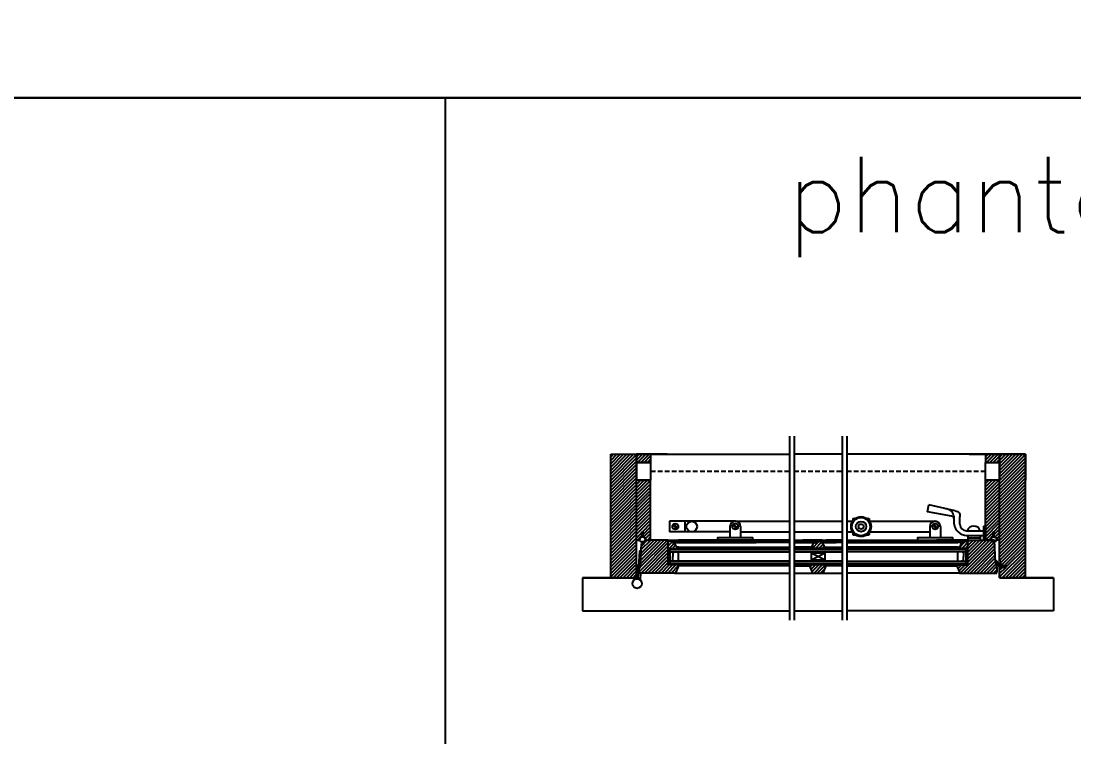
# Model space of a CAD drawing. Header units: inches. Extents: x 1985 to 11287, y 379 to 3234.
# Drawn here: x 8958.5 to 9014.5, y 1388.2 to 1426.2 of the extents above; entities that cross this region are included whole.
import ezdxf

# ---------------------------------------------------------------- set-up
doc = ezdxf.new("R2010")
doc.units = ezdxf.units.IN
doc.header["$MEASUREMENT"] = 0
doc.linetypes.add('HIDDEN', pattern=[0.375, 0.25, -0.125])
for name, color, linetype in [('detail 99', 30, 'CONTINUOUS'), ('glass 99', 6, 'CONTINUOUS'), ('glazing tape 99', 7, 'CONTINUOUS'), ('hardware', 92, 'CONTINUOUS'), ('hardware 99', 94, 'CONTINUOUS'), ('hatch 99', 1, 'CONTINUOUS'), ('screen', 4, 'HIDDEN'), ('separation 99', 3, 'CONTINUOUS'), ('weatherstripping 99', 5, 'CONTINUOUS'), ('wood detail', 7, 'CONTINUOUS'), ('wood detail 99', 7, 'CONTINUOUS')]:
    doc.layers.add(name, color=color, linetype=linetype)
doc.styles.get("Standard").update_dxf_attribs({"font": 'txt.shx', "width": 0.8})
pattern_1 = [(45, (8612.51367, 1882.37016), (-0.088388348, 0.088388348), [])]

msp = doc.modelspace()

# ---------------------------------------------------------------- hatches: boundary and pattern name
at = {"layer": 'glazing tape 99'}
h = msp.add_hatch(color=256, dxfattribs=at)
h.paths.add_polyline_path([(8993.421627, 1398.171987), (8992.921627, 1398.171987), (8992.921627, 1398.109487), (8992.979663, 1398.109487), (8993.421627, 1398.109487)])
h.paths.add_polyline_path([(8993.448427, 1397.359487), (8992.979663, 1397.359487), (8992.948427, 1397.359487), (8992.948427, 1397.296987), (8993.448427, 1397.296987)])
h = msp.add_hatch(color=256, dxfattribs=at)
h.paths.add_polyline_path([(9001.28644, 1398.171987), (9000.41144, 1398.171987), (9000.41144, 1398.109487), (9001.28644, 1398.109487)])
h.paths.add_polyline_path([(9001.28644, 1397.359487), (9000.41144, 1397.359487), (9000.41144, 1397.296987), (9001.28644, 1397.296987)])
h = msp.add_hatch(color=256, dxfattribs=at)
h.paths.add_polyline_path([(9008.776254, 1398.171987), (9008.276254, 1398.171987), (9008.276254, 1398.109487), (9008.718218, 1398.109487), (9008.776254, 1398.109487)])
h.paths.add_polyline_path([(9008.749454, 1397.359487), (9008.718218, 1397.359487), (9008.249454, 1397.359487), (9008.249454, 1397.296987), (9008.749454, 1397.296987)])
at = {"layer": 'hatch 99'}
h = msp.add_hatch(dxfattribs=at)
h.set_pattern_fill('ANSI31', color=256, style=0)
h.set_pattern_definition(pattern_1)
h.paths.add_polyline_path([(8991.197127, 1403.171987), (8989.822127, 1403.171987), (8989.822127, 1396.609487), (8991.197127, 1396.609487)])
h.paths.add_polyline_path([(8991.947127, 1401.796987), (8991.197127, 1401.796987), (8991.197127, 1398.609487), (8991.322127, 1398.609487, -0.365977382), (8991.478377, 1398.794364), (8991.478377, 1399.046987), (8991.540877, 1399.046987), (8991.540877, 1398.794364, -0.365977382), (8991.697127, 1398.609487), (8991.947127, 1398.609487)])
h.paths.add_polyline_path([(8992.885913, 1398.609487), (8991.947127, 1398.609487), (8991.850136, 1398.609487, 0.223314616), (8991.465137, 1398.428509), (8991.406178, 1397.303512, -0.35110554), (8991.426062, 1397.301314), (8991.438028, 1397.289348, -0.35180203), (8991.440204, 1397.269431), (8991.322368, 1397.084663, 0.033177957), (8991.323746, 1397.039291, 0.035496617), (8991.340813, 1396.859487), (8993.287713, 1396.859487), (8993.448427, 1397.234487), (8993.448427, 1397.296987), (8992.885913, 1397.296987)])
h.paths.add_polyline_path([(8993.109127, 1398.484487), (8993.109127, 1398.546987), (8992.885913, 1398.546987), (8992.885913, 1398.171987), (8993.421627, 1398.171987), (8993.421627, 1398.234487, -0.375199902), (8993.265377, 1398.359487, 0.375199902)], flags=17)
h = msp.add_hatch(dxfattribs=at)
h.set_pattern_fill('ANSI31', color=256, style=0)
h.set_pattern_definition([(45, (-81.48076, 6.53405), (-0.0883883476, 0.0883883476), [])])
h.paths.add_polyline_path([(9010.500754, 1403.171987), (9009.750754, 1403.171987), (9009.750754, 1402.734487), (9010.500754, 1402.734487)])
h.paths.add_polyline_path([(9010.500754, 1401.796987), (9009.750754, 1401.796987), (9009.750754, 1398.609487), (9010.000754, 1398.609487, -0.365977382), (9010.157004, 1398.794364), (9010.157004, 1399.046987), (9010.219504, 1399.046987), (9010.219504, 1398.794364, -0.365977382), (9010.375754, 1398.609487), (9010.500754, 1398.609487)])
h.paths.add_polyline_path([(8991.197127, 1403.171987), (8991.197127, 1402.734487), (8991.947127, 1402.734487), (8991.947127, 1403.171987)])
h = msp.add_hatch(dxfattribs=at)
h.set_pattern_fill('ANSI31', color=256, style=0)
h.set_pattern_definition(pattern_1)
h.paths.add_polyline_path([(9011.875754, 1403.171987), (9010.500754, 1403.171987), (9010.500754, 1397.491987), (9010.563254, 1397.491987), (9010.563254, 1397.241987), (9010.875754, 1397.241987), (9010.875754, 1397.171987), (9010.500754, 1397.171987), (9010.500754, 1396.609487), (9011.875754, 1396.609487)])
h = msp.add_hatch(dxfattribs=at)
h.set_pattern_fill('ANSI31', color=256, style=0)
h.set_pattern_definition(pattern_1)
h.paths.add_polyline_path([(9001.13019, 1398.359487, 0.350781059), (9000.987062, 1398.484487), (9000.97394, 1398.484487), (9000.97394, 1398.546987), (9000.72394, 1398.546987), (9000.72394, 1398.484487), (9000.710818, 1398.484487, 0.350781059), (9000.56769, 1398.359487, -0.375199902), (9000.41144, 1398.234487), (9000.41144, 1398.171987), (9000.53644, 1398.171987), (9001.28644, 1398.171987), (9001.28644, 1398.234487, -0.375199902)])
h.paths.add_polyline_path([(9001.28644, 1397.234487), (9001.28644, 1397.296987), (9000.41144, 1397.296987), (9000.41144, 1397.234487), (9000.572155, 1396.859487), (9001.125726, 1396.859487)])
h = msp.add_hatch(dxfattribs=at)
h.set_pattern_fill('ANSI31', color=256, style=0)
h.set_pattern_definition(pattern_1)
h.paths.add_polyline_path([(9008.811968, 1398.546987), (9008.588754, 1398.546987), (9008.588754, 1398.484487), (9008.575632, 1398.484487, 0.350781059), (9008.432504, 1398.359487, -0.350781059), (9008.289376, 1398.234487), (9008.276254, 1398.234487), (9008.276254, 1398.171987), (9008.811968, 1398.171987)], flags=17)
h.paths.add_polyline_path([(9010.223154, 1398.609487), (9009.750754, 1398.609487), (9008.811968, 1398.609487), (9008.811968, 1397.296987), (9008.249454, 1397.296987), (9008.249454, 1397.234487), (9008.410168, 1396.859487), (9008.490525, 1396.859487), (9010.357068, 1396.859487, 0.035496617), (9010.374134, 1397.039291, 0.147501808), (9010.284709, 1397.434957)])
at = {"layer": 'weatherstripping 99'}
h = msp.add_hatch(dxfattribs=at)
h.set_pattern_fill('HONEY', color=256, scale=0.25, style=0)
h.set_pattern_definition([(7e-15, (8589.786304, 1137.690642), (0.046875, 0.0270632938), [0.03125, -0.0625]), (120, (8589.786304, 1137.690642), (-0.0468749999, 0.027063294), [0.03125, -0.0625]), (60, (8589.786304, 1137.690642), (1e-10, 0.0541265877), [-0.0625, 0.03125])])
h.paths.add_polyline_path([(9010.557029, 1397.33279, -0.232445164), (9010.563254, 1397.320123), (9010.563254, 1397.250487, 0.414213562), (9010.579254, 1397.234487), (9010.696254, 1397.234487), (9010.769297, 1397.265987), (9010.810376, 1397.207112, -0.153488459), (9010.813254, 1397.197956), (9010.813254, 1397.187987, -0.414213562), (9010.797254, 1397.171987), (9010.509527, 1397.171987, -0.256161577), (9010.496037, 1397.179383), (9010.320162, 1397.455154, -0.35180203), (9010.322339, 1397.475071), (9010.334304, 1397.487037, -0.377155593), (9010.355393, 1397.48839)])
h = msp.add_hatch(dxfattribs=at)
h.set_pattern_fill('HONEY', color=256, scale=0.25, style=0)
h.set_pattern_definition([(0, (8673.345196, 1730.256708), (0.046875, 0.0270632937), [0.03125, -0.0625]), (120, (8673.345196, 1730.256708), (-0.0468749999, 0.027063294), [0.03125, -0.0625]), (60, (8673.345196, 1730.256708), (1e-10, 0.0541265877), [-0.0625, 0.03125])])
h.paths.add_polyline_path([(8991.440204, 1397.269431, 0.35180203), (8991.438028, 1397.289348), (8991.426062, 1397.301314, 0.377155593), (8991.404973, 1397.302667), (8991.241014, 1397.176142, -0.622790253), (8991.228127, 1397.182475), (8991.228127, 1397.298, 0.414213562), (8991.220127, 1397.306), (8991.205127, 1397.306, 0.414213562), (8991.197127, 1397.298), (8991.197127, 1396.994263, 0.414213562), (8991.205127, 1396.986263), (8991.25084, 1396.986263, 0.256161577), (8991.26433, 1396.99366)])

# ---------------------------------------------------------------- linework, layer by layer
at = {"layer": 'glass 99', "color": 6}
for p, q in [((8992.979663, 1398.109487), (8999.322084, 1398.109487)), ((8992.979663, 1397.359487), (8992.979663, 1398.109487)), ((8992.979663, 1397.984487), (8999.322084, 1397.984487)), ((8993.121532, 1397.954495), (8993.229315, 1397.984487)), ((8993.121532, 1397.954495), (8993.121532, 1397.734487)), ((8993.421627, 1397.484487), (8993.421627, 1397.984487)), ((8999.572084, 1398.109487), (9002.125797, 1398.109487)), ((8999.572084, 1397.984487), (9002.125797, 1397.984487)), ((9008.718218, 1398.109487), (9002.375797, 1398.109487)), ((9008.718218, 1397.984487), (9002.375797, 1397.984487)), ((9008.276254, 1397.484487), (9008.276254, 1397.984487)), ((9008.576348, 1397.954495), (9008.468566, 1397.984487)), ((9008.576348, 1397.954495), (9008.576348, 1397.734487)), ((9008.718218, 1397.359487), (9008.718218, 1398.109487)), ((8999.322084, 1397.484487), (8992.979663, 1397.484487)), ((8993.121532, 1397.514478), (8993.121532, 1397.734487)), ((8993.121532, 1397.514478), (8993.229315, 1397.484487)), ((9002.125797, 1397.484487), (8999.572084, 1397.484487)), ((9001.22394, 1397.921987), (9000.47394, 1397.546987)), ((9001.22394, 1397.546987), (9000.47394, 1397.921987)), ((9001.22394, 1397.921987), (9000.47394, 1397.921987)), ((9000.47394, 1397.921987), (9000.47394, 1397.546987)), ((9001.22394, 1397.546987), (9000.47394, 1397.546987)), ((9001.22394, 1397.546987), (9001.22394, 1397.921987)), ((9002.375797, 1397.484487), (9008.718218, 1397.484487)), ((9008.576348, 1397.514478), (9008.468566, 1397.484487)), ((9008.576348, 1397.514478), (9008.576348, 1397.734487)), ((8999.322084, 1397.359487), (8992.979663, 1397.359487)), ((9002.125797, 1397.359487), (8999.572084, 1397.359487)), ((9002.375797, 1397.359487), (9008.718218, 1397.359487))]:
    msp.add_line(p, q, dxfattribs=at)
at = {"layer": 'hardware'}
for p, q in [((8991.197127, 1402.734487), (8991.947127, 1402.734487)), ((8991.197127, 1401.796987), (8991.197127, 1402.734487)), ((8991.947127, 1402.734487), (8991.947127, 1401.796987)), ((9009.750754, 1402.734487), (9010.500754, 1402.734487)), ((9009.750754, 1401.796987), (9009.750754, 1402.734487)), ((9010.500754, 1402.734487), (9010.500754, 1401.796987)), ((8991.947127, 1401.796987), (8991.197127, 1401.796987)), ((9010.500754, 1401.796987), (9009.750754, 1401.796987))]:
    msp.add_line(p, q, dxfattribs=at)
at = {"layer": 'hardware 99', "color": 94}
for p, q in [((9006.670163, 1400.109487), (9006.737769, 1400.478342)), ((9008.146825, 1400.160508), (9006.737769, 1400.478342)), ((9002.697127, 1399.765737), (9002.833263, 1399.765737)), ((9002.697127, 1399.765737), (9002.697127, 1399.629601)), ((9003.435991, 1399.765737), (9003.572127, 1399.765737)), ((9003.572127, 1399.765737), (9003.572127, 1399.629601)), ((9007.949593, 1399.874984), (9006.670163, 1400.109487)), ((9008.079218, 1399.453237), (9008.079218, 1399.851225)), ((9008.390342, 1399.453237), (9008.390342, 1399.851225)), ((8996.447127, 1399.609487), (8992.947127, 1399.609487)), ((8992.947127, 1399.609487), (8992.947127, 1399.046987)), ((8993.129277, 1399.414393), (8993.345783, 1399.197886)), ((8993.173471, 1399.458587), (8993.389977, 1399.24208)), ((8993.759627, 1399.609487), (8993.759627, 1399.046987)), ((8996.165877, 1399.328237), (8996.165877, 1398.734487)), ((8996.316777, 1399.414393), (8996.533283, 1399.197886)), ((8996.360971, 1399.458587), (8996.577477, 1399.24208)), ((8996.447127, 1399.609487), (8999.322084, 1399.609487)), ((8996.728377, 1399.328237), (8996.728377, 1398.734487)), ((8999.572084, 1399.609487), (9002.125797, 1399.609487)), ((9002.375797, 1399.609487), (9002.683933, 1399.609487)), ((9003.585321, 1399.609487), (9007.072127, 1399.609487)), ((9006.790877, 1399.328237), (9006.790877, 1398.734487)), ((9006.941777, 1399.414393), (9007.158283, 1399.197886)), ((9006.985971, 1399.458587), (9007.202477, 1399.24208)), ((9007.353377, 1399.328237), (9007.353377, 1398.734487)), ((9008.750718, 1399.109487), (9008.734092, 1399.109487)), ((9008.750718, 1399.109487), (9009.650754, 1399.109487)), ((9009.650754, 1399.359487), (9009.750754, 1399.359487)), ((9009.650754, 1399.359487), (9009.650754, 1398.609487)), ((9009.750754, 1399.359487), (9009.750754, 1398.609487)), ((8996.165877, 1399.046987), (8992.947127, 1399.046987)), ((8996.728377, 1399.046987), (8999.322084, 1399.046987)), ((8999.572084, 1399.046987), (9002.125797, 1399.046987)), ((9002.375797, 1399.046987), (9002.683933, 1399.046987)), ((9002.697127, 1399.026872), (9002.697127, 1398.890737)), ((9002.697127, 1398.890737), (9002.833263, 1398.890737)), ((9003.435991, 1398.890737), (9003.572127, 1398.890737)), ((9003.572127, 1399.026872), (9003.572127, 1398.890737)), ((9003.585321, 1399.046987), (9006.790877, 1399.046987)), ((9008.750718, 1398.859487), (9009.650754, 1398.859487)), ((9008.811797, 1398.859487), (9008.811968, 1398.609487)), ((9008.811883, 1398.734487), (9009.469468, 1398.734487)), ((9008.811968, 1398.609487), (9009.469468, 1398.609487)), ((9009.469468, 1398.859487), (9009.469468, 1398.609487)), ((9009.650754, 1398.609487), (9009.750754, 1398.609487)), ((8991.351069, 1398.040995), (8991.272565, 1396.54305)), ((8991.351069, 1398.040995), (8991.444571, 1398.036094)), ((8991.414321, 1396.859487), (8991.396093, 1396.511673)), ((8991.072127, 1396.609487), (8991.072127, 1396.520156)), ((8991.197127, 1396.609487), (8991.197127, 1396.545026)), ((8991.275857, 1396.605859), (8991.398577, 1396.559071))]:
    msp.add_line(p, q, dxfattribs=at)
msp.add_lwpolyline([(8995.509627, 1398.734487), (8995.509627, 1398.734487), (8995.509627, 1398.609487), (8997.384627, 1398.609487), (8997.384627, 1398.734487), (8995.509627, 1398.734487)], dxfattribs=at)
msp.add_lwpolyline([(9006.134627, 1398.609487), (9008.009627, 1398.609487), (9008.009627, 1398.734487), (9006.134627, 1398.734487)], close=True, dxfattribs=at)
for centre, radius in [((9003.134627, 1399.328237), 0.53125), ((9003.134627, 1399.328237), 0.5), ((9003.134627, 1399.328237), 0.484375), ((8993.259627, 1399.328237), 0.15625), ((8994.134627, 1399.328237), 0.28125), ((8996.447127, 1399.328237), 0.15625), ((9003.134627, 1399.328237), 0.272431), ((9003.134627, 1399.328237), 0.136216), ((9007.072127, 1399.328237), 0.15625), ((8991.228377, 1396.296987), 0.25)]:
    msp.add_circle(centre, radius, dxfattribs=at)
for centre, radius, start, end in [((8996.447127, 1399.328237), 0.28125, 0, 180), ((9007.072127, 1399.328237), 0.28125, 0, 180), ((9008.779406, 1399.568522), 0.709615, 189.3497841, 267.6830588), ((9008.734092, 1399.453237), 0.34375, 180, 270), ((9009.125718, 1398.998158), 0.361328, 17.9452532, 162.0547468), ((8991.009627, 1396.520156), 0.0625, 314.427004, 0), ((8991.458507, 1396.508402), 0.0625, 177, 222.572996)]:
    msp.add_arc(centre, radius, start, end, dxfattribs=at)
for points in [[(9008.079218, 1399.851225), (9007.947683, 1400.142064), (9007.64335, 1400.274074)], [(9008.079218, 1399.74202), (9008.038539, 1399.838646), (9007.949593, 1399.874984)], [(9008.146825, 1400.160508), (9008.346283, 1400.065724), (9008.390342, 1399.851225)]]:
    msp.add_spline(points, degree=3, dxfattribs=at)
at = {"layer": 'screen'}
for p, q in [((8991.947127, 1402.265737), (8999.322084, 1402.265737)), ((8999.572084, 1402.265737), (9002.125797, 1402.265737)), ((9002.375797, 1402.265737), (9009.750754, 1402.265737))]:
    msp.add_line(p, q, dxfattribs=at)
at = {"layer": 'separation 99'}
msp.add_line((8981.047637, 1356.36647), (8981.047637, 1422.121354), dxfattribs=at)
for points in [[(8870.077342, 1602.358547), (9066.39145, 1602.358547), (9066.39145, 1422.121354), (8870.077342, 1422.121354)], [(8870.077342, 1422.121354), (9066.39145, 1422.121354), (9066.39145, 1356.36647), (8870.077342, 1356.36647)]]:
    msp.add_lwpolyline(points, close=True, dxfattribs=at)
at = {"layer": 'weatherstripping 99'}
for p, q in [((8991.509627, 1399.046987), (8991.509627, 1398.765737)), ((9010.188254, 1399.046987), (9010.188254, 1398.765737)), ((9010.320162, 1397.455154), (9010.496037, 1397.179383)), ((9010.322339, 1397.475071), (9010.334304, 1397.487037)), ((9010.557029, 1397.33279), (9010.355393, 1397.48839)), ((8991.197127, 1396.994263), (8991.197127, 1397.298)), ((8991.205127, 1397.306), (8991.220127, 1397.306)), ((8991.25084, 1396.986263), (8991.205127, 1396.986263)), ((8991.228127, 1397.298), (8991.228127, 1397.182475)), ((8991.241014, 1397.176142), (8991.404973, 1397.302667)), ((8991.440204, 1397.269431), (8991.26433, 1396.99366)), ((8991.438028, 1397.289348), (8991.426062, 1397.301314)), ((9010.797254, 1397.171987), (9010.509527, 1397.171987)), ((9010.563254, 1397.320123), (9010.563254, 1397.250487)), ((9010.696254, 1397.234487), (9010.579254, 1397.234487)), ((9010.769297, 1397.265987), (9010.696254, 1397.234487)), ((9010.810376, 1397.207112), (9010.769297, 1397.265987)), ((9010.813254, 1397.187987), (9010.813254, 1397.197956))]:
    msp.add_line(p, q, dxfattribs=at)
for centre, radius, start, end in [((8991.416128, 1398.616349), 0.0625, 175.8019524, 240.0887142), ((8991.509627, 1398.609487), 0.15625, 4.1980476, 175.8019524), ((8991.509627, 1398.778874), 0.25, 240.0887142, 299.9112858), ((8991.603125, 1398.616349), 0.0625, 299.9112858, 4.1980476), ((9010.094755, 1398.616349), 0.0625, 175.8019524, 240.0887142), ((9010.188254, 1398.609487), 0.15625, 4.1980476, 175.8019524), ((9010.188254, 1398.778874), 0.25, 240.0887142, 299.9112858), ((9010.281752, 1398.616349), 0.0625, 299.9112858, 4.1980476), ((9010.333652, 1397.463758), 0.016, 135, 212.5279021), ((9010.345618, 1397.475724), 0.016, 52.3430081, 135), ((8991.205127, 1397.298), 0.008, 90, 180), ((8991.205127, 1396.994263), 0.008, 180, 270), ((8991.220127, 1397.298), 0.008, 0, 90), ((8991.236127, 1397.182475), 0.008, 180, 307.6569919), ((8991.25084, 1397.002263), 0.016, 270, 327.4720979), ((8991.414748, 1397.29), 0.016, 45, 127.6569919), ((8991.426714, 1397.278034), 0.016, 327.4720979, 45), ((9010.509527, 1397.187987), 0.016, 212.5279021, 270), ((9010.547254, 1397.320123), 0.016, 0, 52.3430081), ((9010.579254, 1397.250487), 0.016, 180, 270), ((9010.797254, 1397.187987), 0.016, 270, 0), ((9010.797254, 1397.197956), 0.016, 0, 34.9045625)]:
    msp.add_arc(centre, radius, start, end, dxfattribs=at)
at = {"layer": 'wood detail'}
for p, q in [((8992.822127, 1403.171987), (8991.197127, 1403.171987)), ((8991.197127, 1403.171987), (8996.322084, 1403.171987)), ((8991.197127, 1403.171987), (8996.322084, 1403.171987)), ((8991.197127, 1403.171987), (8996.322084, 1403.171987)), ((8991.197127, 1403.171987), (8996.322084, 1403.171987)), ((8991.197127, 1403.171987), (8991.197127, 1402.734487)), ((8992.384627, 1403.171987), (8991.509627, 1403.171987)), ((8991.947127, 1403.171987), (8991.947127, 1402.734487)), ((8992.822127, 1403.171987), (8996.322084, 1403.171987)), ((9009.313254, 1403.171987), (9010.188254, 1403.171987)), ((9009.563254, 1403.171987), (9010.125754, 1403.171987)), ((9009.750754, 1403.171987), (9009.750754, 1402.734487)), ((9010.500754, 1402.734487), (9010.500754, 1403.171987)), ((8991.197127, 1402.734487), (8991.197127, 1401.796987)), ((8991.947127, 1402.734487), (8991.197127, 1402.734487)), ((9009.750754, 1402.734487), (9010.500754, 1402.734487)), ((9010.500754, 1402.734487), (9010.500754, 1401.796987)), ((8991.197127, 1401.796987), (8991.884127, 1401.796987)), ((9010.500754, 1401.796987), (9009.813254, 1401.796987))]:
    msp.add_line(p, q, dxfattribs=at)
at = {"layer": 'wood detail 99'}
for p, q in [((8999.322084, 1404.130655), (8999.322084, 1394.347257)), ((8999.572084, 1404.130655), (8999.572084, 1394.347257)), ((9002.125797, 1404.130655), (9002.125797, 1394.347257)), ((9002.375797, 1404.130655), (9002.375797, 1394.347257)), ((8989.822127, 1396.609487), (8989.822127, 1403.171987)), ((8989.822127, 1403.171987), (8991.197127, 1403.171987)), ((8991.197127, 1403.171987), (8991.197127, 1401.796987)), ((8991.197127, 1396.609487), (8991.197127, 1403.171987)), ((8991.885127, 1403.171987), (8991.259627, 1403.171987)), ((8992.822127, 1403.171987), (8991.259627, 1403.171987)), ((8991.259627, 1403.171987), (8999.322084, 1403.171987)), ((8991.259627, 1403.171987), (8999.322084, 1403.171987)), ((8991.259627, 1403.171987), (8999.322084, 1403.171987)), ((8992.822127, 1403.171987), (8999.322084, 1403.171987)), ((9002.125797, 1403.171987), (8999.572084, 1403.171987)), ((9008.875754, 1403.171987), (9002.375797, 1403.171987)), ((9010.500754, 1403.171987), (9002.375797, 1403.171987)), ((9010.500754, 1403.171987), (9002.375797, 1403.171987)), ((9010.500754, 1403.171987), (9002.375797, 1403.171987)), ((9010.500754, 1403.171987), (9002.375797, 1403.171987)), ((9008.875754, 1403.171987), (9010.500754, 1403.171987)), ((9009.875754, 1403.171987), (9010.500754, 1403.171987)), ((9010.500754, 1403.171987), (9011.875754, 1403.171987)), ((9011.875754, 1403.171987), (9010.500754, 1403.171987)), ((9010.500754, 1403.171987), (9010.500754, 1401.796987)), ((9010.500754, 1397.491987), (9010.500754, 1403.171987)), ((9011.875754, 1396.609487), (9011.875754, 1403.171987)), ((9011.875754, 1403.171987), (9011.875754, 1401.796987)), ((9011.875754, 1397.054536), (9011.875754, 1403.171987)), ((8991.197127, 1401.796987), (8991.947127, 1401.796987)), ((8991.197127, 1401.796987), (8991.947127, 1401.796987)), ((8991.197127, 1401.796987), (8991.947127, 1401.796987)), ((8991.947127, 1398.609487), (8991.947127, 1401.796987)), ((9010.500754, 1401.796987), (9009.750754, 1401.796987)), ((9010.500754, 1401.796987), (9009.750754, 1401.796987)), ((9009.750754, 1398.609487), (9009.750754, 1401.796987)), ((9010.500754, 1401.796987), (9009.750754, 1401.796987)), ((8991.197127, 1398.609487), (8991.322127, 1398.609487)), ((8991.697127, 1398.609487), (8991.947127, 1398.609487)), ((8992.885913, 1398.609487), (8991.947127, 1398.609487)), ((8992.885913, 1398.609487), (8997.554245, 1398.609487)), ((8992.885913, 1397.296987), (8992.885913, 1398.609487)), ((8993.109127, 1398.546987), (8997.554245, 1398.546987)), ((8999.322084, 1398.609487), (8993.421627, 1398.609487)), ((8999.322084, 1398.546987), (8993.421627, 1398.546987)), ((8999.572084, 1398.609487), (9000.53644, 1398.609487)), ((8999.572084, 1398.546987), (9000.53644, 1398.546987)), ((9001.072155, 1398.609487), (9000.036022, 1398.609487)), ((9000.84894, 1398.546987), (9000.036022, 1398.546987)), ((9000.750726, 1398.609487), (9001.813259, 1398.609487)), ((9000.97394, 1398.546987), (9001.813259, 1398.546987)), ((9002.125797, 1398.609487), (9001.28644, 1398.609487)), ((9002.125797, 1398.546987), (9001.28644, 1398.546987)), ((9002.375797, 1398.609487), (9008.276254, 1398.609487)), ((9002.375797, 1398.546987), (9008.276254, 1398.546987)), ((9008.811968, 1398.609487), (9007.143636, 1398.609487)), ((9008.588754, 1398.546987), (9007.143636, 1398.546987)), ((9008.811968, 1397.296987), (9008.811968, 1398.609487)), ((9008.811968, 1398.609487), (9010.063254, 1398.609487)), ((9010.223154, 1398.609487), (9009.750754, 1398.609487)), ((9010.284709, 1397.434957), (9010.223154, 1398.609487)), ((9010.500754, 1398.609487), (9010.375754, 1398.609487)), ((8991.405818, 1397.296633), (8991.465137, 1398.428509)), ((8992.921627, 1398.109487), (8992.921627, 1398.171987)), ((8992.921627, 1398.109487), (8992.979663, 1398.109487)), ((8993.109127, 1398.484487), (8997.554245, 1398.484487)), ((8999.322084, 1398.484487), (8993.421627, 1398.484487)), ((8993.421627, 1398.234487), (8999.322084, 1398.234487)), ((8993.421627, 1398.109487), (8993.421627, 1398.234487)), ((8993.421627, 1398.171987), (8999.322084, 1398.171987)), ((8999.572084, 1398.484487), (9000.53644, 1398.484487)), ((9000.424562, 1398.234487), (8999.572084, 1398.234487)), ((9000.53644, 1398.171987), (8999.572084, 1398.171987)), ((9000.72394, 1398.484487), (9000.036022, 1398.484487)), ((9000.040084, 1398.484487), (9000.72394, 1398.484487)), ((9000.424562, 1398.234487), (9000.040084, 1398.234487)), ((9001.28644, 1398.171987), (9000.41144, 1398.171987)), ((9000.97394, 1398.484487), (9001.813259, 1398.484487)), ((9002.125797, 1398.484487), (9001.28644, 1398.484487)), ((9001.28644, 1398.234487), (9002.125797, 1398.234487)), ((9001.28644, 1398.171987), (9002.125797, 1398.171987)), ((9002.375797, 1398.484487), (9008.276254, 1398.484487)), ((9008.276254, 1398.234487), (9002.375797, 1398.234487)), ((9008.276254, 1398.171987), (9002.375797, 1398.171987)), ((9008.588754, 1398.484487), (9007.143636, 1398.484487)), ((9008.276254, 1398.109487), (9008.276254, 1398.234487)), ((9008.776254, 1398.109487), (9008.718218, 1398.109487)), ((9008.776254, 1398.109487), (9008.776254, 1398.171987)), ((9010.563254, 1397.491987), (9010.500754, 1397.491987)), ((9010.563254, 1397.241987), (9010.563254, 1397.491987)), ((8993.323427, 1396.859487), (8991.340813, 1396.859487)), ((8993.448427, 1397.296987), (8992.885913, 1397.296987)), ((8992.948427, 1397.296987), (8992.948427, 1397.359487)), ((8992.948427, 1397.359487), (8992.979663, 1397.359487)), ((8993.207355, 1396.859487), (8997.554245, 1396.859487)), ((8993.287713, 1396.859487), (8993.448427, 1397.234487)), ((8993.323427, 1396.859487), (8999.322084, 1396.859487)), ((8993.448427, 1397.234487), (8993.448427, 1397.359487)), ((8993.448427, 1397.296987), (8999.322084, 1397.296987)), ((8999.322084, 1397.234487), (8993.448427, 1397.234487)), ((9001.28644, 1397.296987), (8999.572084, 1397.296987)), ((8999.572084, 1397.234487), (9000.41144, 1397.234487)), ((8999.572084, 1396.859487), (9001.813259, 1396.859487)), ((9000.040084, 1397.234487), (9000.41144, 1397.234487)), ((9000.41144, 1397.296987), (9000.41144, 1397.359487)), ((9000.41144, 1397.234487), (9000.41144, 1397.296987)), ((9000.572155, 1396.859487), (9000.41144, 1397.234487)), ((9001.125726, 1396.859487), (9001.28644, 1397.234487)), ((9001.16144, 1396.859487), (9002.125797, 1396.859487)), ((9001.28644, 1397.296987), (9001.28644, 1397.359487)), ((9001.28644, 1397.296987), (9002.125797, 1397.296987)), ((9001.28644, 1397.234487), (9001.28644, 1397.296987)), ((9002.125797, 1397.234487), (9001.28644, 1397.234487)), ((9008.249454, 1397.296987), (9002.375797, 1397.296987)), ((9002.375797, 1397.234487), (9008.249454, 1397.234487)), ((9008.374454, 1396.859487), (9002.375797, 1396.859487)), ((9008.490525, 1396.859487), (9007.143636, 1396.859487)), ((9008.249454, 1397.234487), (9008.249454, 1397.359487)), ((9008.249454, 1397.296987), (9008.811968, 1397.296987)), ((9008.410168, 1396.859487), (9008.249454, 1397.234487)), ((9008.374454, 1396.859487), (9010.357341, 1396.859487)), ((9008.749454, 1397.359487), (9008.718218, 1397.359487)), ((9008.749454, 1397.296987), (9008.749454, 1397.359487)), ((9010.500754, 1396.609487), (9010.500754, 1397.171987)), ((9010.500754, 1397.171987), (9010.875754, 1397.171987)), ((9010.875754, 1397.241987), (9010.563254, 1397.241987)), ((9010.875754, 1397.171987), (9010.875754, 1397.241987)), ((8988.322127, 1396.609487), (8988.322127, 1395.359487)), ((8988.322127, 1396.609487), (8988.322127, 1394.859487)), ((8988.322127, 1396.609487), (8989.849647, 1396.609487)), ((8990.322127, 1396.609487), (8988.322127, 1396.609487)), ((8989.822127, 1396.609487), (8988.322127, 1396.609487)), ((8989.822127, 1396.609487), (8988.322127, 1396.609487)), ((8989.849647, 1396.609487), (8988.322127, 1396.609487)), ((8989.849647, 1396.609487), (8988.322127, 1396.609487)), ((8989.822127, 1396.609487), (8991.197127, 1396.609487)), ((9010.500754, 1396.609487), (9011.875754, 1396.609487)), ((9011.875754, 1396.609487), (9010.500754, 1396.609487)), ((9011.375754, 1396.609487), (9013.375754, 1396.609487)), ((9013.375754, 1396.609487), (9011.848233, 1396.609487)), ((9011.848233, 1396.609487), (9013.375754, 1396.609487)), ((9011.848233, 1396.609487), (9013.375754, 1396.609487)), ((9011.875754, 1396.609487), (9013.375754, 1396.609487)), ((9011.875754, 1396.609487), (9013.375754, 1396.609487)), ((9013.375754, 1396.609487), (9013.375754, 1395.359487)), ((9013.375754, 1396.609487), (9013.375754, 1394.859487)), ((8988.322127, 1394.859487), (8999.322084, 1394.859487)), ((8999.572084, 1394.859487), (9002.125797, 1394.859487)), ((9013.375754, 1394.859487), (9002.375797, 1394.859487))]:
    msp.add_line(p, q, dxfattribs=at)
at = {"layer": 'wood detail 99', "color": 7}
for p, q in [((8991.478377, 1399.046987), (8991.540877, 1399.046987)), ((8991.478377, 1398.794364), (8991.478377, 1399.046987)), ((8991.540877, 1398.794364), (8991.540877, 1399.046987)), ((9010.157004, 1399.046987), (9010.219504, 1399.046987)), ((9010.157004, 1398.794364), (9010.157004, 1399.046987)), ((9010.219504, 1398.794364), (9010.219504, 1399.046987))]:
    msp.add_line(p, q, dxfattribs=at)
at = {"layer": 'wood detail 99'}
for points in [[(8992.885913, 1398.171987), (8993.421627, 1398.171987), (8993.421627, 1398.234487, -0.375199902), (8993.265377, 1398.359487, 0.375199902), (8993.109127, 1398.484487), (8993.109127, 1398.546987), (8992.885913, 1398.546987)], [(9000.41144, 1398.109487), (9000.41144, 1398.234487, 0.375199902), (9000.56769, 1398.359487, -0.375199902), (9000.72394, 1398.484487), (9000.72394, 1398.546987), (9000.97394, 1398.546987), (9000.97394, 1398.484487, -0.375199902), (9001.13019, 1398.359487, 0.375199902), (9001.28644, 1398.234487), (9001.28644, 1398.109487)], [(9008.811968, 1398.171987), (9008.276254, 1398.171987), (9008.276254, 1398.234487, 0.375199902), (9008.432504, 1398.359487, -0.375199902), (9008.588754, 1398.484487), (9008.588754, 1398.546987), (9008.811968, 1398.546987)]]:
    msp.add_lwpolyline(points, format="xyb", dxfattribs=at)
at = {"layer": 'wood detail 99', "color": 7}
for centre, start, end in [((8991.509627, 1398.609487), 99.5940682, 180), ((8991.509627, 1398.609487), 0, 80.4059318), ((9010.188254, 1398.609487), 99.5940682, 180), ((9010.188254, 1398.609487), 0, 80.4059318)]:
    msp.add_arc(centre, 0.1875, start, end, dxfattribs=at)
at = {"layer": 'wood detail 99'}
for centre, radius, start, end in [((8991.850136, 1398.109487), 0.5, 90, 140.3537523), ((9009.6734, 1397.088855), 0.702485, 355.9541345, 29.5170481), ((8991.664569, 1397.072354), 0.342422, 139.0820683, 185.5409511), ((8992.597031, 1397.069434), 1.273642, 181.3561309, 189.4879419), ((9009.100849, 1397.069434), 1.273642, 350.5120581, 358.6438691)]:
    msp.add_arc(centre, radius, start, end, dxfattribs=at)

# ---------------------------------------------------------------- texts
at = {"layer": 'detail 99'}
msp.add_text('phantom screen', height=4, dxfattribs=at).set_placement((8999.192919, 1414.972488))

doc.saveas('drawing.dxf')
